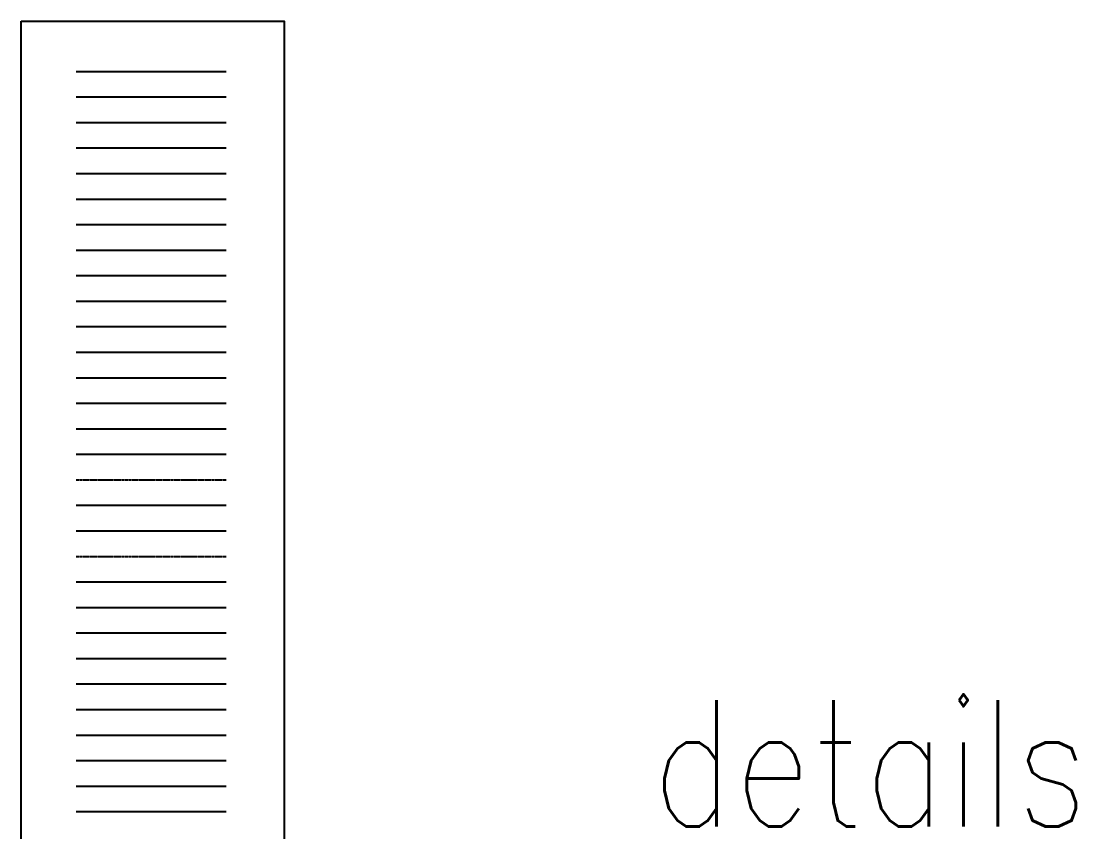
# Model space of a CAD drawing. Header units: metres. Extents: x -275466 to 90519, y -3176 to 139523.
# Drawn here: x -275466 to -205170, y 52310 to 106309 of the extents above; entities that cross this region are included whole.
import ezdxf

# ---------------------------------------------------------------- set-up
doc = ezdxf.new("R2010")
doc.units = ezdxf.units.M
for name, pattern in [('CONTINU', [0]), ('VB-cl10', [16, 10, -2, 2, -2]), ('VB-dash2', [3, 2, -1]), ('VB-phntm5', [10.4, 5, -1, 1.2, -1, 1.2, -1])]:
    doc.linetypes.add(name, pattern=pattern)
for name, color, linetype in [('GCE0001_SC_Plan L0 - 0.18', 8, 'Continuous'), ('GCE0002_SC_Plan L0 - 0.25', 1, 'Continuous'), ('GCE0003_SC_Plan L0 - 0.35', 3, 'Continuous'), ('GCE0004_SC_Plan L0 - 0.5', 2, 'Continuous'), ('GCE0005_SC_Plan L0 - Hidden', 1, 'VB-dash2'), ('GCE1010_SC_Elev - 0.18', 8, 'Continuous'), ('GCE1011_Catladder - 0.25', 2, 'Continuous'), ('GCE1011_SC_Elev - 0.25', 1, 'Continuous'), ('GCE1012_SC_Elev - 0.35', 3, 'Continuous'), ('GCE1013_SC_Elev - 0.5', 2, 'Continuous'), ('GCE1014_SC_Elev - Hidden', 1, 'VB-dash2'), ('GCE1100_SC_Details', 6, 'Continuous'), ('GCE8001_GF_0.18', 8, 'Continuous'), ('GCE8002_GF_0.25', 1, 'Continuous'), ('GCE8003_GF_0.35', 3, 'Continuous'), ('GCE8004_GF_0.5', 2, 'Continuous'), ('GCE8011_GF_Level Line', 1, 'VB-phntm5'), ('GCE8012_GF_Welding Symbols', 3, 'Continuous'), ('GCE8021_GG_Gridline', 7, 'VB-cl10'), ('GCE8022_GG_Centerline Bold', 3, 'VB-phntm5'), ('GCE8023_GG_Dash 0.5 thk', 2, 'VB-dash2'), ('GCE8025_GG_Revcloud', 3, 'CONTINU'), ('GCE8051_GT_0.25', 1, 'Continuous'), ('GCE8052_GT_0.35', 3, 'Continuous'), ('GCE8053_GT_0.5', 2, 'Continuous'), ('GCE8054_GT_NORTH', 5, 'Continuous'), ('GCE8055_GT_Notes', 3, 'Continuous'), ('GCE8081_GT_0.18', 8, 'CONTINU'), ('GCE8082_GT_0.25', 1, 'CONTINU')]:
    doc.layers.add(name, color=color, linetype=linetype)
doc.layers.add('GCE8024_GG_Viewport', color=252, linetype='Continuous', plot=False)
doc.styles.get("Standard").update_dxf_attribs({"font": 'romans.shx', "width": 0.8})

msp = doc.modelspace()

# ---------------------------------------------------------------- linework, layer by layer
at = {"layer": 'GCE0001_SC_Plan L0 - 0.18'}
msp.add_lwpolyline([(-271798.4, 102961.2), (-261798.4, 102961.2)], dxfattribs=at)
at = {"layer": 'GCE0002_SC_Plan L0 - 0.25'}
msp.add_lwpolyline([(-271798.4, 101261.2), (-261798.4, 101261.2)], dxfattribs=at)
at = {"layer": 'GCE0003_SC_Plan L0 - 0.35'}
msp.add_lwpolyline([(-275465.7, 106309.1), (-257941.4, 106309.1), (-257941.4, 23413), (-275465.7, 23413)], close=True, dxfattribs=at)
msp.add_lwpolyline([(-271798.4, 99561.2), (-261798.4, 99561.2)], dxfattribs=at)
at = {"layer": 'GCE0004_SC_Plan L0 - 0.5'}
msp.add_lwpolyline([(-271798.4, 97861.2), (-261798.4, 97861.2)], dxfattribs=at)
at = {"layer": 'GCE0005_SC_Plan L0 - Hidden'}
msp.add_lwpolyline([(-271798.4, 96161.2), (-261798.4, 96161.2)], dxfattribs=at)
at = {"layer": 'GCE1010_SC_Elev - 0.18'}
msp.add_lwpolyline([(-271798.4, 94461.2), (-261798.4, 94461.2)], dxfattribs=at)
at = {"layer": 'GCE1011_Catladder - 0.25'}
msp.add_lwpolyline([(-271798.4, 92761.2), (-261798.4, 92761.2)], dxfattribs=at)
at = {"layer": 'GCE1011_SC_Elev - 0.25'}
msp.add_lwpolyline([(-271798.4, 91061.2), (-261798.4, 91061.2)], dxfattribs=at)
at = {"layer": 'GCE1012_SC_Elev - 0.35'}
msp.add_lwpolyline([(-271798.4, 89361.2), (-261798.4, 89361.2)], dxfattribs=at)
at = {"layer": 'GCE1013_SC_Elev - 0.5'}
msp.add_lwpolyline([(-271798.4, 87661.2), (-261798.4, 87661.2)], dxfattribs=at)
at = {"layer": 'GCE1014_SC_Elev - Hidden'}
msp.add_lwpolyline([(-271798.4, 85961.2), (-261798.4, 85961.2)], dxfattribs=at)
at = {"layer": 'GCE1100_SC_Details'}
msp.add_lwpolyline([(-271798.4, 84261.2), (-261798.4, 84261.2)], dxfattribs=at)
at = {"layer": 'GCE8001_GF_0.18'}
msp.add_lwpolyline([(-271798.4, 82561.2), (-261798.4, 82561.2)], dxfattribs=at)
at = {"layer": 'GCE8002_GF_0.25'}
msp.add_lwpolyline([(-271798.4, 80861.2), (-261798.4, 80861.2)], dxfattribs=at)
at = {"layer": 'GCE8003_GF_0.35'}
msp.add_lwpolyline([(-271798.4, 79161.2), (-261798.4, 79161.2)], dxfattribs=at)
at = {"layer": 'GCE8004_GF_0.5'}
msp.add_lwpolyline([(-271798.4, 77461.2), (-261798.4, 77461.2)], dxfattribs=at)
at = {"layer": 'GCE8011_GF_Level Line'}
msp.add_lwpolyline([(-271798.4, 75761.2), (-261798.4, 75761.2)], dxfattribs=at)
at = {"layer": 'GCE8012_GF_Welding Symbols'}
msp.add_lwpolyline([(-271798.4, 74061.2), (-261798.4, 74061.2)], dxfattribs=at)
at = {"layer": 'GCE8021_GG_Gridline'}
msp.add_lwpolyline([(-271798.4, 72361.2), (-261798.4, 72361.2)], dxfattribs=at)
at = {"layer": 'GCE8022_GG_Centerline Bold'}
msp.add_lwpolyline([(-271798.4, 70661.2), (-261798.4, 70661.2)], dxfattribs=at)
at = {"layer": 'GCE8023_GG_Dash 0.5 thk'}
msp.add_lwpolyline([(-271798.4, 68961.2), (-261798.4, 68961.2)], dxfattribs=at)
at = {"layer": 'GCE8024_GG_Viewport'}
msp.add_lwpolyline([(-271798.4, 67261.2), (-261798.4, 67261.2)], dxfattribs=at)
at = {"layer": 'GCE8025_GG_Revcloud'}
msp.add_lwpolyline([(-271798.4, 65561.2), (-261798.4, 65561.2)], dxfattribs=at)
at = {"layer": 'GCE8051_GT_0.25'}
msp.add_lwpolyline([(-271798.4, 63861.2), (-261798.4, 63861.2)], dxfattribs=at)
at = {"layer": 'GCE8052_GT_0.35'}
msp.add_lwpolyline([(-271798.4, 62161.2), (-261798.4, 62161.2)], dxfattribs=at)
at = {"layer": 'GCE8053_GT_0.5'}
msp.add_lwpolyline([(-271798.4, 60461.2), (-261798.4, 60461.2)], dxfattribs=at)
at = {"layer": 'GCE8054_GT_NORTH'}
msp.add_lwpolyline([(-271798.4, 58761.2), (-261798.4, 58761.2)], dxfattribs=at)
at = {"layer": 'GCE8055_GT_Notes'}
msp.add_lwpolyline([(-271798.4, 57061.2), (-261798.4, 57061.2)], dxfattribs=at)
at = {"layer": 'GCE8081_GT_0.18'}
msp.add_lwpolyline([(-271798.4, 55361.2), (-261798.4, 55361.2)], dxfattribs=at)
at = {"layer": 'GCE8082_GT_0.25'}
msp.add_lwpolyline([(-271798.4, 53661.2), (-261798.4, 53661.2)], dxfattribs=at)

# ---------------------------------------------------------------- texts
at = {"layer": 'GCE1100_SC_Details', "width": 0.8}
msp.add_text('details', height=8415.03, dxfattribs=at).set_placement((-233444.1, 52659))

doc.saveas('drawing.dxf')
